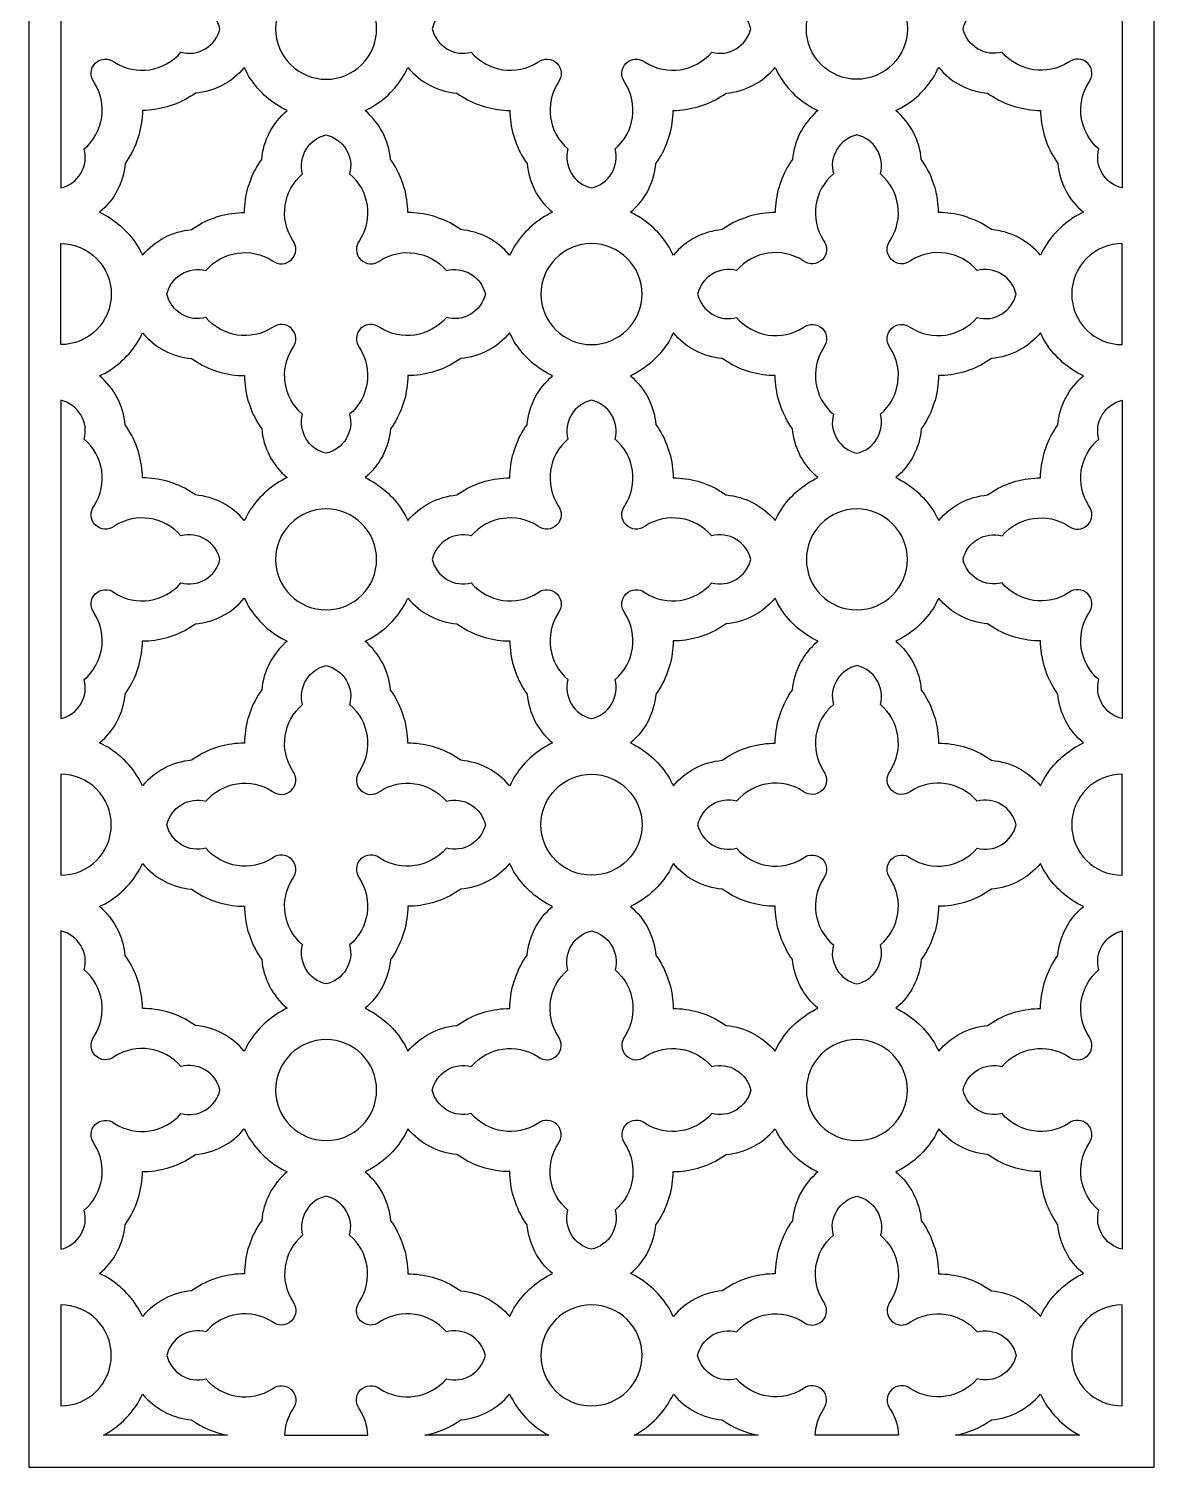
# Model space of a CAD drawing. Extents: x 0 to 880, y 0 to 2250.
# Drawn here: x 0 to 880, y 0 to 1125 of the extents above; entities that cross this region are included whole.
import ezdxf

# ---------------------------------------------------------------- set-up
doc = ezdxf.new("R2010")
doc.units = 0
doc.layers.add('Layer_05', color=1, linetype='CONTINUOUS')

msp = doc.modelspace()

# ---------------------------------------------------------------- linework, layer by layer
at = {"layer": 'Layer_05'}
msp.add_lwpolyline([(0, 0), (880, 0), (880, 2250), (0, 2250), (0, 0)], close=True, dxfattribs=at)
for points in [[(25, 1000.5, 0.42331), (43.4, 1031, 0.375572), (51.1, 1083, -0.378314), (52, 1098, -0.378314), (67, 1098.9, 0.375572), (119, 1106.6, 0.42331), (149.5, 1125, 0.42331), (119, 1143.4, 0.375572), (67, 1151.1, -0.378314), (52, 1152, -0.378314), (51.1, 1167, 0.375572), (43.4, 1219, 0.42331), (25, 1249.5), (25, 1000.5)], [(855, 1000.5, -0.42331), (836.6, 1031, -0.375572), (828.9, 1083, 0.378314), (828, 1098, 0.378314), (813, 1098.9, -0.375572), (761, 1106.6, -0.42331), (730.5, 1125, -0.42331), (761, 1143.4, -0.375572), (813, 1151.1, 0.378314), (828, 1152, 0.378314), (828.9, 1167, -0.375572), (836.6, 1219, -0.42331), (855, 1249.5), (855, 1000.5)], [(193, 1125, 0.414214), (232.5, 1085.5, 0.414214), (272, 1125, 0.414214), (232.5, 1164.5, 0.414214), (193, 1125)], [(608, 1125, -0.414214), (647.5, 1164.5, -0.414214), (687, 1125, -0.414214), (647.5, 1085.5, -0.414214), (608, 1125)], [(89, 947.9, -0.199695), (127.2, 967.9), (129.2, 969.3), (131.3, 970.6), (133.4, 971.9), (135.6, 973.1), (137.8, 974.2), (140, 975.2), (142.3, 976.2), (144.6, 977), (146.9, 977.8), (149.3, 978.6), (151.6, 979.2), (154, 979.7), (156.5, 980.2), (158.9, 980.6), (161.3, 980.9), (163.8, 981.1), (166.2, 981.3), (168.7, 981.3), (168.7, 983.8), (168.9, 986.2), (169.1, 988.7), (169.4, 991.1), (169.8, 993.5), (170.3, 996), (170.8, 998.4), (171.4, 1000.7), (172.2, 1003.1), (173, 1005.4), (173.8, 1007.7), (174.8, 1010), (175.8, 1012.2), (176.9, 1014.4), (178.1, 1016.6), (179.4, 1018.7), (180.7, 1020.8), (182.1, 1022.8, -0.199695), (202.1, 1061), (200, 1062.1), (197.8, 1063.2), (195.7, 1064.4), (193.7, 1065.7), (191.7, 1067.1), (189.7, 1068.5), (187.8, 1070), (185.9, 1071.6), (184.1, 1073.2), (182.4, 1074.9), (180.7, 1076.6), (179.1, 1078.4), (177.5, 1080.3), (176, 1082.2), (174.6, 1084.2), (173.2, 1086.2), (171.9, 1088.2), (170.7, 1090.3), (169.6, 1092.5), (168.5, 1094.6, -0.199695), (130.3, 1074.6), (128.3, 1073.2), (126.2, 1071.9), (124.1, 1070.6), (121.9, 1069.4), (119.7, 1068.3), (117.5, 1067.3), (115.2, 1066.3), (112.9, 1065.5), (110.6, 1064.7), (108.2, 1063.9), (105.9, 1063.3), (103.5, 1062.8), (101, 1062.3), (98.6, 1061.9), (96.2, 1061.6), (93.7, 1061.4), (91.3, 1061.2), (88.8, 1061.2), (88.8, 1058.7), (88.6, 1056.3), (88.4, 1053.8), (88.1, 1051.4), (87.7, 1049), (87.2, 1046.5), (86.7, 1044.1), (86.1, 1041.8), (85.3, 1039.4), (84.5, 1037.1), (83.7, 1034.8), (82.7, 1032.5), (81.7, 1030.3), (80.6, 1028.1), (79.4, 1025.9), (78.1, 1023.8), (76.8, 1021.7), (75.4, 1019.7, -0.199695), (55.4, 981.5), (57.5, 980.4), (59.7, 979.3), (61.8, 978.1), (63.8, 976.8), (65.8, 975.4), (67.8, 974), (69.7, 972.5), (71.6, 970.9), (73.4, 969.3), (75.1, 967.6), (76.8, 965.9), (78.4, 964.1), (80, 962.2), (81.5, 960.3), (82.9, 958.3), (84.3, 956.3), (85.6, 954.3), (86.8, 952.2), (87.9, 950), (89, 947.9)], [(376, 947.9, 0.199695), (337.8, 967.9), (335.8, 969.3), (333.7, 970.6), (331.6, 971.9), (329.4, 973.1), (327.2, 974.2), (325, 975.2), (322.7, 976.2), (320.4, 977), (318.1, 977.8), (315.7, 978.6), (313.4, 979.2), (311, 979.7), (308.5, 980.2), (306.1, 980.6), (303.7, 980.9), (301.2, 981.1), (298.8, 981.3), (296.3, 981.3), (296.3, 983.8), (296.1, 986.2), (295.9, 988.7), (295.6, 991.1), (295.2, 993.5), (294.7, 996), (294.2, 998.4), (293.6, 1000.7), (292.8, 1003.1), (292, 1005.4), (291.2, 1007.7), (290.2, 1010), (289.2, 1012.2), (288.1, 1014.4), (286.9, 1016.6), (285.6, 1018.7), (284.3, 1020.8), (282.9, 1022.8, 0.199695), (262.9, 1061), (265, 1062.1), (267.2, 1063.2), (269.3, 1064.4), (271.3, 1065.7), (273.3, 1067.1), (275.3, 1068.5), (277.2, 1070), (279.1, 1071.6), (280.9, 1073.2), (282.6, 1074.9), (284.3, 1076.6), (285.9, 1078.4), (287.5, 1080.3), (289, 1082.2), (290.4, 1084.2), (291.8, 1086.2), (293.1, 1088.2), (294.3, 1090.3), (295.4, 1092.5), (296.5, 1094.6, 0.199695), (334.7, 1074.6), (336.7, 1073.2), (338.8, 1071.9), (340.9, 1070.6), (343.1, 1069.4), (345.3, 1068.3), (347.5, 1067.3), (349.8, 1066.3), (352.1, 1065.5), (354.4, 1064.7), (356.8, 1063.9), (359.1, 1063.3), (361.5, 1062.8), (364, 1062.3), (366.4, 1061.9), (368.8, 1061.6), (371.3, 1061.4), (373.7, 1061.2), (376.2, 1061.2), (376.2, 1058.7), (376.4, 1056.3), (376.6, 1053.8), (376.9, 1051.4), (377.3, 1049), (377.8, 1046.5), (378.3, 1044.1), (378.9, 1041.8), (379.7, 1039.4), (380.5, 1037.1), (381.3, 1034.8), (382.3, 1032.5), (383.3, 1030.3), (384.4, 1028.1), (385.6, 1025.9), (386.9, 1023.8), (388.2, 1021.7), (389.6, 1019.7, 0.199695), (409.6, 981.5), (407.5, 980.4), (405.3, 979.3), (403.2, 978.1), (401.2, 976.8), (399.2, 975.4), (397.2, 974), (395.3, 972.5), (393.4, 970.9), (391.6, 969.3), (389.9, 967.6), (388.2, 965.9), (386.6, 964.1), (385, 962.2), (383.5, 960.3), (382.1, 958.3), (380.7, 956.3), (379.4, 954.3), (378.2, 952.2), (377.1, 950), (376, 947.9)], [(504, 947.9), (502.9, 950), (501.8, 952.2), (500.6, 954.3), (499.3, 956.3), (497.9, 958.3), (496.5, 960.3), (495, 962.2), (493.4, 964.1), (491.8, 965.9), (490.1, 967.6), (488.4, 969.3), (486.6, 970.9), (484.7, 972.5), (482.8, 974), (480.8, 975.4), (478.8, 976.8), (476.8, 978.1), (474.7, 979.3), (472.5, 980.4), (470.4, 981.5, 0.199695), (490.4, 1019.7), (491.8, 1021.7), (493.1, 1023.8), (494.4, 1025.9), (495.6, 1028.1), (496.7, 1030.3), (497.7, 1032.5), (498.7, 1034.8), (499.5, 1037.1), (500.3, 1039.4), (501.1, 1041.8), (501.7, 1044.1), (502.2, 1046.5), (502.7, 1049), (503.1, 1051.4), (503.4, 1053.8), (503.6, 1056.3), (503.8, 1058.7), (503.8, 1061.2), (506.3, 1061.2), (508.7, 1061.4), (511.2, 1061.6), (513.6, 1061.9), (516, 1062.3), (518.5, 1062.8), (520.9, 1063.3), (523.2, 1063.9), (525.6, 1064.7), (527.9, 1065.5), (530.2, 1066.3), (532.5, 1067.3), (534.7, 1068.3), (536.9, 1069.4), (539.1, 1070.6), (541.2, 1071.9), (543.3, 1073.2), (545.3, 1074.6, 0.199695), (583.5, 1094.6), (584.6, 1092.5), (585.7, 1090.3), (586.9, 1088.2), (588.2, 1086.2), (589.6, 1084.2), (591, 1082.2), (592.5, 1080.3), (594.1, 1078.4), (595.7, 1076.6), (597.4, 1074.9), (599.1, 1073.2), (600.9, 1071.6), (602.8, 1070), (604.7, 1068.5), (606.7, 1067.1), (608.7, 1065.7), (610.7, 1064.4), (612.8, 1063.2), (615, 1062.1), (617.1, 1061, 0.199695), (597.1, 1022.8), (595.7, 1020.8), (594.4, 1018.7), (593.1, 1016.6), (591.9, 1014.4), (590.8, 1012.2), (589.8, 1010), (588.8, 1007.7), (588, 1005.4), (587.2, 1003.1), (586.4, 1000.7), (585.8, 998.4), (585.3, 996), (584.8, 993.5), (584.4, 991.1), (584.1, 988.7), (583.9, 986.2), (583.7, 983.8), (583.7, 981.3), (581.2, 981.3), (578.8, 981.1), (576.3, 980.9), (573.9, 980.6), (571.5, 980.2), (569, 979.7), (566.6, 979.2), (564.3, 978.6), (561.9, 977.8), (559.6, 977), (557.3, 976.2), (555, 975.2), (552.8, 974.2), (550.6, 973.1), (548.4, 971.9), (546.3, 970.6), (544.2, 969.3), (542.2, 967.9, 0.199695), (504, 947.9)], [(791, 947.9, 0.199695), (752.8, 967.9), (750.8, 969.3), (748.7, 970.6), (746.6, 971.9), (744.4, 973.1), (742.2, 974.2), (740, 975.2), (737.7, 976.2), (735.4, 977), (733.1, 977.8), (730.7, 978.6), (728.4, 979.2), (726, 979.7), (723.5, 980.2), (721.1, 980.6), (718.7, 980.9), (716.2, 981.1), (713.8, 981.3), (711.3, 981.3), (711.3, 983.8), (711.1, 986.2), (710.9, 988.7), (710.6, 991.1), (710.2, 993.5), (709.7, 996), (709.2, 998.4), (708.6, 1000.7), (707.8, 1003.1), (707, 1005.4), (706.2, 1007.7), (705.2, 1010), (704.2, 1012.2), (703.1, 1014.4), (701.9, 1016.6), (700.6, 1018.7), (699.3, 1020.8), (697.9, 1022.8, 0.199695), (677.9, 1061), (680, 1062.1), (682.2, 1063.2), (684.3, 1064.4), (686.3, 1065.7), (688.3, 1067.1), (690.3, 1068.5), (692.2, 1070), (694.1, 1071.6), (695.9, 1073.2), (697.6, 1074.9), (699.3, 1076.6), (700.9, 1078.4), (702.5, 1080.3), (704, 1082.2), (705.4, 1084.2), (706.8, 1086.2), (708.1, 1088.2), (709.3, 1090.3), (710.4, 1092.5), (711.5, 1094.6, 0.199695), (749.7, 1074.6), (751.7, 1073.2), (753.8, 1071.9), (755.9, 1070.6), (758.1, 1069.4), (760.3, 1068.3), (762.5, 1067.3), (764.8, 1066.3), (767.1, 1065.5), (769.4, 1064.7), (771.8, 1063.9), (774.1, 1063.3), (776.5, 1062.8), (779, 1062.3), (781.4, 1061.9), (783.8, 1061.6), (786.3, 1061.4), (788.7, 1061.2), (791.2, 1061.2), (791.2, 1058.7), (791.4, 1056.3), (791.6, 1053.8), (791.9, 1051.4), (792.3, 1049), (792.8, 1046.5), (793.3, 1044.1), (793.9, 1041.8), (794.7, 1039.4), (795.5, 1037.1), (796.3, 1034.8), (797.3, 1032.5), (798.3, 1030.3), (799.4, 1028.1), (800.6, 1025.9), (801.9, 1023.8), (803.2, 1021.7), (804.6, 1019.7, 0.199695), (824.6, 981.5), (822.5, 980.4), (820.3, 979.3), (818.2, 978.1), (816.2, 976.8), (814.2, 975.4), (812.2, 974), (810.3, 972.5), (808.4, 970.9), (806.6, 969.3), (804.9, 967.6), (803.2, 965.9), (801.6, 964.1), (800, 962.2), (798.5, 960.3), (797.1, 958.3), (795.7, 956.3), (794.4, 954.3), (793.2, 952.2), (792.1, 950), (791, 947.9)], [(232.5, 793, -0.42331), (214.1, 823.5, -0.375572), (206.4, 875.5, 0.378314), (205.5, 890.5, 0.378314), (190.5, 891.4, -0.375572), (138.5, 899.1, -0.42331), (108, 917.5, -0.42331), (138.5, 935.9, -0.375572), (190.5, 943.6, 0.378314), (205.5, 944.5, 0.378314), (206.4, 959.5, -0.375572), (214.1, 1011.5, -0.42331), (232.5, 1042, -0.42331), (250.9, 1011.5, -0.375572), (258.6, 959.5, 0.378314), (259.5, 944.5, 0.378314), (274.5, 943.6, -0.375572), (326.5, 935.9, -0.42331), (357, 917.5, -0.42331), (326.5, 899.1, -0.375572), (274.5, 891.4, 0.378314), (259.5, 890.5, 0.378314), (258.6, 875.5, -0.375572), (250.9, 823.5, -0.42331), (232.5, 793)], [(647.5, 793, 0.42331), (665.9, 823.5, 0.375572), (673.6, 875.5, -0.378314), (674.5, 890.5, -0.378314), (689.5, 891.4, 0.375572), (741.5, 899.1, 0.42331), (772, 917.5, 0.42331), (741.5, 935.9, 0.375572), (689.5, 943.6, -0.378314), (674.5, 944.5, -0.378314), (673.6, 959.5, 0.375572), (665.9, 1011.5, 0.42331), (647.5, 1042, 0.42331), (629.1, 1011.5, 0.375572), (621.4, 959.5, -0.378314), (620.5, 944.5, -0.378314), (605.5, 943.6, 0.375572), (553.5, 935.9, 0.42331), (523, 917.5, 0.42331), (553.5, 899.1, 0.375572), (605.5, 891.4, -0.378314), (620.5, 890.5, -0.378314), (621.4, 875.5, 0.375572), (629.1, 823.5, 0.42331), (647.5, 793)], [(25, 878), (25, 957, -0.414214), (64.5, 917.5, -0.414214), (25, 878)], [(440, 878, 0.414214), (479.5, 917.5, 0.414214), (440, 957, 0.414214), (400.5, 917.5, 0.414214), (440, 878)], [(855, 878), (855, 957, 0.414214), (815.5, 917.5, 0.414214), (855, 878)], [(88.8, 773.8), (88.8, 776.3), (88.6, 778.7), (88.4, 781.2), (88.1, 783.6), (87.7, 786), (87.2, 788.5), (86.7, 790.9), (86.1, 793.2), (85.3, 795.6), (84.5, 797.9), (83.7, 800.2), (82.7, 802.5), (81.7, 804.7), (80.6, 806.9), (79.4, 809.1), (78.1, 811.2), (76.8, 813.3), (75.4, 815.3, 0.199695), (55.4, 853.5), (57.5, 854.6), (59.7, 855.7), (61.8, 856.9), (63.8, 858.2), (65.8, 859.6), (67.8, 861), (69.7, 862.5), (71.6, 864.1), (73.4, 865.7), (75.1, 867.4), (76.8, 869.1), (78.4, 870.9), (80, 872.8), (81.5, 874.7), (82.9, 876.7), (84.3, 878.7), (85.6, 880.7), (86.8, 882.8), (87.9, 885), (89, 887.1, 0.199695), (127.2, 867.1), (129.2, 865.7), (131.3, 864.4), (133.4, 863.1), (135.6, 861.9), (137.8, 860.8), (140, 859.8), (142.3, 858.8), (144.6, 858), (146.9, 857.2), (149.3, 856.4), (151.6, 855.8), (154, 855.3), (156.5, 854.8), (158.9, 854.4), (161.3, 854.1), (163.8, 853.9), (166.2, 853.7), (168.7, 853.7), (168.7, 851.2), (168.9, 848.8), (169.1, 846.3), (169.4, 843.9), (169.8, 841.5), (170.3, 839), (170.8, 836.6), (171.4, 834.3), (172.2, 831.9), (173, 829.6), (173.8, 827.3), (174.8, 825), (175.8, 822.8), (176.9, 820.6), (178.1, 818.4), (179.4, 816.3), (180.7, 814.2), (182.1, 812.2, 0.199695), (202.1, 774), (200, 772.9), (197.8, 771.8), (195.7, 770.6), (193.7, 769.3), (191.7, 767.9), (189.7, 766.5), (187.8, 765), (185.9, 763.4), (184.1, 761.8), (182.4, 760.1), (180.7, 758.4), (179.1, 756.6), (177.5, 754.7), (176, 752.8), (174.6, 750.8), (173.2, 748.8), (171.9, 746.8), (170.7, 744.7), (169.6, 742.5), (168.5, 740.4, 0.199695), (130.3, 760.4), (128.3, 761.8), (126.2, 763.1), (124.1, 764.4), (121.9, 765.6), (119.7, 766.7), (117.5, 767.7), (115.2, 768.7), (112.9, 769.5), (110.6, 770.3), (108.2, 771.1), (105.9, 771.7), (103.5, 772.2), (101, 772.7), (98.6, 773.1), (96.2, 773.4), (93.7, 773.6), (91.3, 773.8), (88.8, 773.8)], [(296.5, 740.4, -0.199695), (334.7, 760.4), (336.7, 761.8), (338.8, 763.1), (340.9, 764.4), (343.1, 765.6), (345.3, 766.7), (347.5, 767.7), (349.8, 768.7), (352.1, 769.5), (354.4, 770.3), (356.8, 771.1), (359.1, 771.7), (361.5, 772.2), (364, 772.7), (366.4, 773.1), (368.8, 773.4), (371.3, 773.6), (373.7, 773.8), (376.2, 773.8), (376.2, 776.3), (376.4, 778.7), (376.6, 781.2), (376.9, 783.6), (377.3, 786), (377.8, 788.5), (378.3, 790.9), (378.9, 793.2), (379.7, 795.6), (380.5, 797.9), (381.3, 800.2), (382.3, 802.5), (383.3, 804.7), (384.4, 806.9), (385.6, 809.1), (386.9, 811.2), (388.2, 813.3), (389.6, 815.3, -0.199695), (409.6, 853.5), (407.5, 854.6), (405.3, 855.7), (403.2, 856.9), (401.2, 858.2), (399.2, 859.6), (397.2, 861), (395.3, 862.5), (393.4, 864.1), (391.6, 865.7), (389.9, 867.4), (388.2, 869.1), (386.6, 870.9), (385, 872.8), (383.5, 874.7), (382.1, 876.7), (380.7, 878.7), (379.4, 880.7), (378.2, 882.8), (377.1, 885), (376, 887.1, -0.199695), (337.8, 867.1), (335.8, 865.7), (333.7, 864.4), (331.6, 863.1), (329.4, 861.9), (327.2, 860.8), (325, 859.8), (322.7, 858.8), (320.4, 858), (318.1, 857.2), (315.7, 856.4), (313.4, 855.8), (311, 855.3), (308.5, 854.8), (306.1, 854.4), (303.7, 854.1), (301.2, 853.9), (298.8, 853.7), (296.3, 853.7), (296.3, 851.2), (296.1, 848.8), (295.9, 846.3), (295.6, 843.9), (295.2, 841.5), (294.7, 839), (294.2, 836.6), (293.6, 834.3), (292.8, 831.9), (292, 829.6), (291.2, 827.3), (290.2, 825), (289.2, 822.8), (288.1, 820.6), (286.9, 818.4), (285.6, 816.3), (284.3, 814.2), (282.9, 812.2, -0.199695), (262.9, 774), (265, 772.9), (267.2, 771.8), (269.3, 770.6), (271.3, 769.3), (273.3, 767.9), (275.3, 766.5), (277.2, 765), (279.1, 763.4), (280.9, 761.8), (282.6, 760.1), (284.3, 758.4), (285.9, 756.6), (287.5, 754.7), (289, 752.8), (290.4, 750.8), (291.8, 748.8), (293.1, 746.8), (294.3, 744.7), (295.4, 742.5), (296.5, 740.4)], [(583.5, 740.4), (584.6, 742.5), (585.7, 744.7), (586.9, 746.8), (588.2, 748.8), (589.6, 750.8), (591, 752.8), (592.5, 754.7), (594.1, 756.6), (595.7, 758.4), (597.4, 760.1), (599.1, 761.8), (600.9, 763.4), (602.8, 765), (604.7, 766.5), (606.7, 767.9), (608.7, 769.3), (610.7, 770.6), (612.8, 771.8), (615, 772.9), (617.1, 774, -0.199695), (597.1, 812.2), (595.7, 814.2), (594.4, 816.3), (593.1, 818.4), (591.9, 820.6), (590.8, 822.8), (589.8, 825), (588.8, 827.3), (588, 829.6), (587.2, 831.9), (586.4, 834.3), (585.8, 836.6), (585.3, 839), (584.8, 841.5), (584.4, 843.9), (584.1, 846.3), (583.9, 848.8), (583.7, 851.2), (583.7, 853.7), (581.2, 853.7), (578.8, 853.9), (576.3, 854.1), (573.9, 854.4), (571.5, 854.8), (569, 855.3), (566.6, 855.8), (564.3, 856.4), (561.9, 857.2), (559.6, 858), (557.3, 858.8), (555, 859.8), (552.8, 860.8), (550.6, 861.9), (548.4, 863.1), (546.3, 864.4), (544.2, 865.7), (542.2, 867.1, -0.199695), (504, 887.1), (502.9, 885), (501.8, 882.8), (500.6, 880.7), (499.3, 878.7), (497.9, 876.7), (496.5, 874.7), (495, 872.8), (493.4, 870.9), (491.8, 869.1), (490.1, 867.4), (488.4, 865.7), (486.6, 864.1), (484.7, 862.5), (482.8, 861), (480.8, 859.6), (478.8, 858.2), (476.8, 856.9), (474.7, 855.7), (472.5, 854.6), (470.4, 853.5, -0.199695), (490.4, 815.3), (491.8, 813.3), (493.1, 811.2), (494.4, 809.1), (495.6, 806.9), (496.7, 804.7), (497.7, 802.5), (498.7, 800.2), (499.5, 797.9), (500.3, 795.6), (501.1, 793.2), (501.7, 790.9), (502.2, 788.5), (502.7, 786), (503.1, 783.6), (503.4, 781.2), (503.6, 778.7), (503.8, 776.3), (503.8, 773.8), (506.3, 773.8), (508.7, 773.6), (511.2, 773.4), (513.6, 773.1), (516, 772.7), (518.5, 772.2), (520.9, 771.7), (523.2, 771.1), (525.6, 770.3), (527.9, 769.5), (530.2, 768.7), (532.5, 767.7), (534.7, 766.7), (536.9, 765.6), (539.1, 764.4), (541.2, 763.1), (543.3, 761.8), (545.3, 760.4, -0.199695), (583.5, 740.4)], [(711.5, 740.4, -0.199695), (749.7, 760.4), (751.7, 761.8), (753.8, 763.1), (755.9, 764.4), (758.1, 765.6), (760.3, 766.7), (762.5, 767.7), (764.8, 768.7), (767.1, 769.5), (769.4, 770.3), (771.8, 771.1), (774.1, 771.7), (776.5, 772.2), (779, 772.7), (781.4, 773.1), (783.8, 773.4), (786.3, 773.6), (788.7, 773.8), (791.2, 773.8), (791.2, 776.3), (791.4, 778.7), (791.6, 781.2), (791.9, 783.6), (792.3, 786), (792.8, 788.5), (793.3, 790.9), (793.9, 793.2), (794.7, 795.6), (795.5, 797.9), (796.3, 800.2), (797.3, 802.5), (798.3, 804.7), (799.4, 806.9), (800.6, 809.1), (801.9, 811.2), (803.2, 813.3), (804.6, 815.3, -0.199695), (824.6, 853.5), (822.5, 854.6), (820.3, 855.7), (818.2, 856.9), (816.2, 858.2), (814.2, 859.6), (812.2, 861), (810.3, 862.5), (808.4, 864.1), (806.6, 865.7), (804.9, 867.4), (803.2, 869.1), (801.6, 870.9), (800, 872.8), (798.5, 874.7), (797.1, 876.7), (795.7, 878.7), (794.4, 880.7), (793.2, 882.8), (792.1, 885), (791, 887.1, -0.199695), (752.8, 867.1), (750.8, 865.7), (748.7, 864.4), (746.6, 863.1), (744.4, 861.9), (742.2, 860.8), (740, 859.8), (737.7, 858.8), (735.4, 858), (733.1, 857.2), (730.7, 856.4), (728.4, 855.8), (726, 855.3), (723.5, 854.8), (721.1, 854.4), (718.7, 854.1), (716.2, 853.9), (713.8, 853.7), (711.3, 853.7), (711.3, 851.2), (711.1, 848.8), (710.9, 846.3), (710.6, 843.9), (710.2, 841.5), (709.7, 839), (709.2, 836.6), (708.6, 834.3), (707.8, 831.9), (707, 829.6), (706.2, 827.3), (705.2, 825), (704.2, 822.8), (703.1, 820.6), (701.9, 818.4), (700.6, 816.3), (699.3, 814.2), (697.9, 812.2, -0.199695), (677.9, 774), (680, 772.9), (682.2, 771.8), (684.3, 770.6), (686.3, 769.3), (688.3, 767.9), (690.3, 766.5), (692.2, 765), (694.1, 763.4), (695.9, 761.8), (697.6, 760.1), (699.3, 758.4), (700.9, 756.6), (702.5, 754.7), (704, 752.8), (705.4, 750.8), (706.8, 748.8), (708.1, 746.8), (709.3, 744.7), (710.4, 742.5), (711.5, 740.4)], [(25, 585.5, 0.42331), (43.4, 616, 0.375572), (51.1, 668, -0.378314), (52, 683, -0.378314), (67, 683.9, 0.375572), (119, 691.6, 0.42331), (149.5, 710, 0.42331), (119, 728.4, 0.375572), (67, 736.1, -0.378314), (52, 737, -0.378314), (51.1, 752, 0.375572), (43.4, 804, 0.42331), (25, 834.5), (25, 585.5)], [(440, 585.5, 0.42331), (458.4, 616, 0.375572), (466.1, 668, -0.378314), (467, 683, -0.378314), (482, 683.9, 0.375572), (534, 691.6, 0.42331), (564.5, 710, 0.42331), (534, 728.4, 0.375572), (482, 736.1, -0.378314), (467, 737, -0.378314), (466.1, 752, 0.375572), (458.4, 804, 0.42331), (440, 834.5, 0.42331), (421.6, 804, 0.375572), (413.9, 752, -0.378314), (413, 737, -0.378314), (398, 736.1, 0.375572), (346, 728.4, 0.42331), (315.5, 710, 0.42331), (346, 691.6, 0.375572), (398, 683.9, -0.378314), (413, 683, -0.378314), (413.9, 668, 0.375572), (421.6, 616, 0.42331), (440, 585.5)], [(855, 585.5, -0.42331), (836.6, 616, -0.375572), (828.9, 668, 0.378314), (828, 683, 0.378314), (813, 683.9, -0.375572), (761, 691.6, -0.42331), (730.5, 710, -0.42331), (761, 728.4, -0.375572), (813, 736.1, 0.378314), (828, 737, 0.378314), (828.9, 752, -0.375572), (836.6, 804, -0.42331), (855, 834.5), (855, 585.5)], [(193, 710, 0.414214), (232.5, 670.5, 0.414214), (272, 710, 0.414214), (232.5, 749.5, 0.414214), (193, 710)], [(608, 710, 0.414214), (647.5, 670.5, 0.414214), (687, 710, 0.414214), (647.5, 749.5, 0.414214), (608, 710)], [(89, 532.9), (87.9, 535), (86.8, 537.2), (85.6, 539.3), (84.3, 541.3), (82.9, 543.3), (81.5, 545.3), (80, 547.2), (78.4, 549.1), (76.8, 550.9), (75.1, 552.6), (73.4, 554.3), (71.6, 555.9), (69.7, 557.5), (67.8, 559), (65.8, 560.4), (63.8, 561.8), (61.8, 563.1), (59.7, 564.3), (57.5, 565.4), (55.4, 566.5, 0.199695), (75.4, 604.7), (76.8, 606.7), (78.1, 608.8), (79.4, 610.9), (80.6, 613.1), (81.7, 615.3), (82.7, 617.5), (83.7, 619.8), (84.5, 622.1), (85.3, 624.4), (86.1, 626.8), (86.7, 629.1), (87.2, 631.5), (87.7, 634), (88.1, 636.4), (88.4, 638.8), (88.6, 641.3), (88.8, 643.7), (88.8, 646.2), (91.3, 646.2), (93.7, 646.4), (96.2, 646.6), (98.6, 646.9), (101, 647.3), (103.5, 647.8), (105.9, 648.3), (108.2, 648.9), (110.6, 649.7), (112.9, 650.5), (115.2, 651.3), (117.5, 652.3), (119.7, 653.3), (121.9, 654.4), (124.1, 655.6), (126.2, 656.9), (128.3, 658.2), (130.3, 659.6, 0.199695), (168.5, 679.6), (169.6, 677.5), (170.7, 675.3), (171.9, 673.2), (173.2, 671.2), (174.6, 669.2), (176, 667.2), (177.5, 665.3), (179.1, 663.4), (180.7, 661.6), (182.4, 659.9), (184.1, 658.2), (185.9, 656.6), (187.8, 655), (189.7, 653.5), (191.7, 652.1), (193.7, 650.7), (195.7, 649.4), (197.8, 648.2), (200, 647.1), (202.1, 646, 0.199695), (182.1, 607.8), (180.7, 605.8), (179.4, 603.7), (178.1, 601.6), (176.9, 599.4), (175.8, 597.2), (174.8, 595), (173.8, 592.7), (173, 590.4), (172.2, 588.1), (171.4, 585.7), (170.8, 583.4), (170.3, 581), (169.8, 578.5), (169.4, 576.1), (169.1, 573.7), (168.9, 571.2), (168.7, 568.8), (168.7, 566.3), (166.2, 566.3), (163.8, 566.1), (161.3, 565.9), (158.9, 565.6), (156.5, 565.2), (154, 564.7), (151.6, 564.2), (149.3, 563.6), (146.9, 562.8), (144.6, 562), (142.3, 561.2), (140, 560.2), (137.8, 559.2), (135.6, 558.1), (133.4, 556.9), (131.3, 555.6), (129.2, 554.3), (127.2, 552.9, 0.199695), (89, 532.9)], [(376, 532.9, 0.199695), (337.8, 552.9), (335.8, 554.3), (333.7, 555.6), (331.6, 556.9), (329.4, 558.1), (327.2, 559.2), (325, 560.2), (322.7, 561.2), (320.4, 562), (318.1, 562.8), (315.7, 563.6), (313.4, 564.2), (311, 564.7), (308.5, 565.2), (306.1, 565.6), (303.7, 565.9), (301.2, 566.1), (298.8, 566.3), (296.3, 566.3), (296.3, 568.8), (296.1, 571.2), (295.9, 573.7), (295.6, 576.1), (295.2, 578.5), (294.7, 581), (294.2, 583.4), (293.6, 585.7), (292.8, 588.1), (292, 590.4), (291.2, 592.7), (290.2, 595), (289.2, 597.2), (288.1, 599.4), (286.9, 601.6), (285.6, 603.7), (284.3, 605.8), (282.9, 607.8, 0.199695), (262.9, 646), (265, 647.1), (267.2, 648.2), (269.3, 649.4), (271.3, 650.7), (273.3, 652.1), (275.3, 653.5), (277.2, 655), (279.1, 656.6), (280.9, 658.2), (282.6, 659.9), (284.3, 661.6), (285.9, 663.4), (287.5, 665.3), (289, 667.2), (290.4, 669.2), (291.8, 671.2), (293.1, 673.2), (294.3, 675.3), (295.4, 677.5), (296.5, 679.6, 0.199695), (334.7, 659.6), (336.7, 658.2), (338.8, 656.9), (340.9, 655.6), (343.1, 654.4), (345.3, 653.3), (347.5, 652.3), (349.8, 651.3), (352.1, 650.5), (354.4, 649.7), (356.8, 648.9), (359.1, 648.3), (361.5, 647.8), (364, 647.3), (366.4, 646.9), (368.8, 646.6), (371.3, 646.4), (373.7, 646.2), (376.2, 646.2), (376.2, 643.7), (376.4, 641.3), (376.6, 638.8), (376.9, 636.4), (377.3, 634), (377.8, 631.5), (378.3, 629.1), (378.9, 626.8), (379.7, 624.4), (380.5, 622.1), (381.3, 619.8), (382.3, 617.5), (383.3, 615.3), (384.4, 613.1), (385.6, 610.9), (386.9, 608.8), (388.2, 606.7), (389.6, 604.7, 0.199695), (409.6, 566.5), (407.5, 565.4), (405.3, 564.3), (403.2, 563.1), (401.2, 561.8), (399.2, 560.4), (397.2, 559), (395.3, 557.5), (393.4, 555.9), (391.6, 554.3), (389.9, 552.6), (388.2, 550.9), (386.6, 549.1), (385, 547.2), (383.5, 545.3), (382.1, 543.3), (380.7, 541.3), (379.4, 539.3), (378.2, 537.2), (377.1, 535), (376, 532.9)], [(504, 532.9, -0.199695), (542.2, 552.9), (544.2, 554.3), (546.3, 555.6), (548.4, 556.9), (550.6, 558.1), (552.8, 559.2), (555, 560.2), (557.3, 561.2), (559.6, 562), (561.9, 562.8), (564.3, 563.6), (566.6, 564.2), (569, 564.7), (571.5, 565.2), (573.9, 565.6), (576.3, 565.9), (578.8, 566.1), (581.2, 566.3), (583.7, 566.3), (583.7, 568.8), (583.9, 571.2), (584.1, 573.7), (584.4, 576.1), (584.8, 578.5), (585.3, 581), (585.8, 583.4), (586.4, 585.7), (587.2, 588.1), (588, 590.4), (588.8, 592.7), (589.8, 595), (590.8, 597.2), (591.9, 599.4), (593.1, 601.6), (594.4, 603.7), (595.7, 605.8), (597.1, 607.8, -0.199695), (617.1, 646), (615, 647.1), (612.8, 648.2), (610.7, 649.4), (608.7, 650.7), (606.7, 652.1), (604.7, 653.5), (602.8, 655), (600.9, 656.6), (599.1, 658.2), (597.4, 659.9), (595.7, 661.6), (594.1, 663.4), (592.5, 665.3), (591, 667.2), (589.6, 669.2), (588.2, 671.2), (586.9, 673.2), (585.7, 675.3), (584.6, 677.5), (583.5, 679.6, -0.199695), (545.3, 659.6), (543.3, 658.2), (541.2, 656.9), (539.1, 655.6), (536.9, 654.4), (534.7, 653.3), (532.5, 652.3), (530.2, 651.3), (527.9, 650.5), (525.6, 649.7), (523.2, 648.9), (520.9, 648.3), (518.5, 647.8), (516, 647.3), (513.6, 646.9), (511.2, 646.6), (508.7, 646.4), (506.3, 646.2), (503.8, 646.2), (503.8, 643.7), (503.6, 641.3), (503.4, 638.8), (503.1, 636.4), (502.7, 634), (502.2, 631.5), (501.7, 629.1), (501.1, 626.8), (500.3, 624.4), (499.5, 622.1), (498.7, 619.8), (497.7, 617.5), (496.7, 615.3), (495.6, 613.1), (494.4, 610.9), (493.1, 608.8), (491.8, 606.7), (490.4, 604.7, -0.199695), (470.4, 566.5), (472.5, 565.4), (474.7, 564.3), (476.8, 563.1), (478.8, 561.8), (480.8, 560.4), (482.8, 559), (484.7, 557.5), (486.6, 555.9), (488.4, 554.3), (490.1, 552.6), (491.8, 550.9), (493.4, 549.1), (495, 547.2), (496.5, 545.3), (497.9, 543.3), (499.3, 541.3), (500.6, 539.3), (501.8, 537.2), (502.9, 535), (504, 532.9)], [(791, 532.9), (792.1, 535), (793.2, 537.2), (794.4, 539.3), (795.7, 541.3), (797.1, 543.3), (798.5, 545.3), (800, 547.2), (801.6, 549.1), (803.2, 550.9), (804.9, 552.6), (806.6, 554.3), (808.4, 555.9), (810.3, 557.5), (812.2, 559), (814.2, 560.4), (816.2, 561.8), (818.2, 563.1), (820.3, 564.3), (822.5, 565.4), (824.6, 566.5, -0.199695), (804.6, 604.7), (803.2, 606.7), (801.9, 608.8), (800.6, 610.9), (799.4, 613.1), (798.3, 615.3), (797.3, 617.5), (796.3, 619.8), (795.5, 622.1), (794.7, 624.4), (793.9, 626.8), (793.3, 629.1), (792.8, 631.5), (792.3, 634), (791.9, 636.4), (791.6, 638.8), (791.4, 641.3), (791.2, 643.7), (791.2, 646.2), (788.7, 646.2), (786.3, 646.4), (783.8, 646.6), (781.4, 646.9), (779, 647.3), (776.5, 647.8), (774.1, 648.3), (771.8, 648.9), (769.4, 649.7), (767.1, 650.5), (764.8, 651.3), (762.5, 652.3), (760.3, 653.3), (758.1, 654.4), (755.9, 655.6), (753.8, 656.9), (751.7, 658.2), (749.7, 659.6, -0.199695), (711.5, 679.6), (710.4, 677.5), (709.3, 675.3), (708.1, 673.2), (706.8, 671.2), (705.4, 669.2), (704, 667.2), (702.5, 665.3), (700.9, 663.4), (699.3, 661.6), (697.6, 659.9), (695.9, 658.2), (694.1, 656.6), (692.2, 655), (690.3, 653.5), (688.3, 652.1), (686.3, 650.7), (684.3, 649.4), (682.2, 648.2), (680, 647.1), (677.9, 646, -0.199695), (697.9, 607.8), (699.3, 605.8), (700.6, 603.7), (701.9, 601.6), (703.1, 599.4), (704.2, 597.2), (705.2, 595), (706.2, 592.7), (707, 590.4), (707.8, 588.1), (708.6, 585.7), (709.2, 583.4), (709.7, 581), (710.2, 578.5), (710.6, 576.1), (710.9, 573.7), (711.1, 571.2), (711.3, 568.8), (711.3, 566.3), (713.8, 566.3), (716.2, 566.1), (718.7, 565.9), (721.1, 565.6), (723.5, 565.2), (726, 564.7), (728.4, 564.2), (730.7, 563.6), (733.1, 562.8), (735.4, 562), (737.7, 561.2), (740, 560.2), (742.2, 559.2), (744.4, 558.1), (746.6, 556.9), (748.7, 555.6), (750.8, 554.3), (752.8, 552.9, -0.199695), (791, 532.9)], [(232.5, 378, -0.42331), (214.1, 408.5, -0.375572), (206.4, 460.5, 0.378314), (205.5, 475.5, 0.378314), (190.5, 476.4, -0.375572), (138.5, 484.1, -0.42331), (108, 502.5, -0.42331), (138.5, 520.9, -0.375572), (190.5, 528.6, 0.378314), (205.5, 529.5, 0.378314), (206.4, 544.5, -0.375572), (214.1, 596.5, -0.42331), (232.5, 627, -0.42331), (250.9, 596.5, -0.375572), (258.6, 544.5, 0.378314), (259.5, 529.5, 0.378314), (274.5, 528.6, -0.375572), (326.5, 520.9, -0.42331), (357, 502.5, -0.42331), (326.5, 484.1, -0.375572), (274.5, 476.4, 0.378314), (259.5, 475.5, 0.378314), (258.6, 460.5, -0.375572), (250.9, 408.5, -0.42331), (232.5, 378)], [(647.5, 378, 0.42331), (665.9, 408.5, 0.375572), (673.6, 460.5, -0.378314), (674.5, 475.5, -0.378314), (689.5, 476.4, 0.375572), (741.5, 484.1, 0.42331), (772, 502.5, 0.42331), (741.5, 520.9, 0.375572), (689.5, 528.6, -0.378314), (674.5, 529.5, -0.378314), (673.6, 544.5, 0.375572), (665.9, 596.5, 0.42331), (647.5, 627, 0.42331), (629.1, 596.5, 0.375572), (621.4, 544.5, -0.378314), (620.5, 529.5, -0.378314), (605.5, 528.6, 0.375572), (553.5, 520.9, 0.42331), (523, 502.5, 0.42331), (553.5, 484.1, 0.375572), (605.5, 476.4, -0.378314), (620.5, 475.5, -0.378314), (621.4, 460.5, 0.375572), (629.1, 408.5, 0.42331), (647.5, 378)], [(25, 463, 0.414214), (64.5, 502.5, 0.414214), (25, 542), (25, 463)], [(440, 463, -0.414214), (400.5, 502.5, -0.414214), (440, 542, -0.414214), (479.5, 502.5, -0.414214), (440, 463)], [(855, 463), (855, 542, 0.414214), (815.5, 502.5, 0.414214), (855, 463)], [(168.5, 325.4, 0.199695), (130.3, 345.4), (128.3, 346.8), (126.2, 348.1), (124.1, 349.4), (121.9, 350.6), (119.7, 351.7), (117.5, 352.7), (115.2, 353.7), (112.9, 354.5), (110.6, 355.3), (108.2, 356.1), (105.9, 356.7), (103.5, 357.2), (101, 357.7), (98.6, 358.1), (96.2, 358.4), (93.7, 358.6), (91.3, 358.8), (88.8, 358.8), (88.8, 361.3), (88.6, 363.7), (88.4, 366.2), (88.1, 368.6), (87.7, 371), (87.2, 373.5), (86.7, 375.9), (86.1, 378.2), (85.3, 380.6), (84.5, 382.9), (83.7, 385.2), (82.7, 387.5), (81.7, 389.7), (80.6, 391.9), (79.4, 394.1), (78.1, 396.2), (76.8, 398.3), (75.4, 400.3, 0.199695), (55.4, 438.5), (57.5, 439.6), (59.7, 440.7), (61.8, 441.9), (63.8, 443.2), (65.8, 444.6), (67.8, 446), (69.7, 447.5), (71.6, 449.1), (73.4, 450.7), (75.1, 452.4), (76.8, 454.1), (78.4, 455.9), (80, 457.8), (81.5, 459.7), (82.9, 461.7), (84.3, 463.7), (85.6, 465.7), (86.8, 467.8), (87.9, 470), (89, 472.1, 0.199695), (127.2, 452.1), (129.2, 450.7), (131.3, 449.4), (133.4, 448.1), (135.6, 446.9), (137.8, 445.8), (140, 444.8), (142.3, 443.8), (144.6, 443), (146.9, 442.2), (149.3, 441.4), (151.6, 440.8), (154, 440.3), (156.5, 439.8), (158.9, 439.4), (161.3, 439.1), (163.8, 438.9), (166.2, 438.7), (168.7, 438.7), (168.7, 436.2), (168.9, 433.8), (169.1, 431.3), (169.4, 428.9), (169.8, 426.5), (170.3, 424), (170.8, 421.6), (171.4, 419.3), (172.2, 416.9), (173, 414.6), (173.8, 412.3), (174.8, 410), (175.8, 407.8), (176.9, 405.6), (178.1, 403.4), (179.4, 401.3), (180.7, 399.2), (182.1, 397.2, 0.199695), (202.1, 359), (200, 357.9), (197.8, 356.8), (195.7, 355.6), (193.7, 354.3), (191.7, 352.9), (189.7, 351.5), (187.8, 350), (185.9, 348.4), (184.1, 346.8), (182.4, 345.1), (180.7, 343.4), (179.1, 341.6), (177.5, 339.7), (176, 337.8), (174.6, 335.8), (173.2, 333.8), (171.9, 331.8), (170.7, 329.7), (169.6, 327.5), (168.5, 325.4)], [(296.5, 325.4, -0.199695), (334.7, 345.4), (336.7, 346.8), (338.8, 348.1), (340.9, 349.4), (343.1, 350.6), (345.3, 351.7), (347.5, 352.7), (349.8, 353.7), (352.1, 354.5), (354.4, 355.3), (356.8, 356.1), (359.1, 356.7), (361.5, 357.2), (364, 357.7), (366.4, 358.1), (368.8, 358.4), (371.3, 358.6), (373.7, 358.8), (376.2, 358.8), (376.2, 361.3), (376.4, 363.7), (376.6, 366.2), (376.9, 368.6), (377.3, 371), (377.8, 373.5), (378.3, 375.9), (378.9, 378.2), (379.7, 380.6), (380.5, 382.9), (381.3, 385.2), (382.3, 387.5), (383.3, 389.7), (384.4, 391.9), (385.6, 394.1), (386.9, 396.2), (388.2, 398.3), (389.6, 400.3, -0.199695), (409.6, 438.5), (407.5, 439.6), (405.3, 440.7), (403.2, 441.9), (401.2, 443.2), (399.2, 444.6), (397.2, 446), (395.3, 447.5), (393.4, 449.1), (391.6, 450.7), (389.9, 452.4), (388.2, 454.1), (386.6, 455.9), (385, 457.8), (383.5, 459.7), (382.1, 461.7), (380.7, 463.7), (379.4, 465.7), (378.2, 467.8), (377.1, 470), (376, 472.1, -0.199695), (337.8, 452.1), (335.8, 450.7), (333.7, 449.4), (331.6, 448.1), (329.4, 446.9), (327.2, 445.8), (325, 444.8), (322.7, 443.8), (320.4, 443), (318.1, 442.2), (315.7, 441.4), (313.4, 440.8), (311, 440.3), (308.5, 439.8), (306.1, 439.4), (303.7, 439.1), (301.2, 438.9), (298.8, 438.7), (296.3, 438.7), (296.3, 436.2), (296.1, 433.8), (295.9, 431.3), (295.6, 428.9), (295.2, 426.5), (294.7, 424), (294.2, 421.6), (293.6, 419.3), (292.8, 416.9), (292, 414.6), (291.2, 412.3), (290.2, 410), (289.2, 407.8), (288.1, 405.6), (286.9, 403.4), (285.6, 401.3), (284.3, 399.2), (282.9, 397.2, -0.199695), (262.9, 359), (265, 357.9), (267.2, 356.8), (269.3, 355.6), (271.3, 354.3), (273.3, 352.9), (275.3, 351.5), (277.2, 350), (279.1, 348.4), (280.9, 346.8), (282.6, 345.1), (284.3, 343.4), (285.9, 341.6), (287.5, 339.7), (289, 337.8), (290.4, 335.8), (291.8, 333.8), (293.1, 331.8), (294.3, 329.7), (295.4, 327.5), (296.5, 325.4)], [(583.5, 325.4), (584.6, 327.5), (585.7, 329.7), (586.9, 331.8), (588.2, 333.8), (589.6, 335.8), (591, 337.8), (592.5, 339.7), (594.1, 341.6), (595.7, 343.4), (597.4, 345.1), (599.1, 346.8), (600.9, 348.4), (602.8, 350), (604.7, 351.5), (606.7, 352.9), (608.7, 354.3), (610.7, 355.6), (612.8, 356.8), (615, 357.9), (617.1, 359, -0.199695), (597.1, 397.2), (595.7, 399.2), (594.4, 401.3), (593.1, 403.4), (591.9, 405.6), (590.8, 407.8), (589.8, 410), (588.8, 412.3), (588, 414.6), (587.2, 416.9), (586.4, 419.3), (585.8, 421.6), (585.3, 424), (584.8, 426.5), (584.4, 428.9), (584.1, 431.3), (583.9, 433.8), (583.7, 436.2), (583.7, 438.7), (581.2, 438.7), (578.8, 438.9), (576.3, 439.1), (573.9, 439.4), (571.5, 439.8), (569, 440.3), (566.6, 440.8), (564.3, 441.4), (561.9, 442.2), (559.6, 443), (557.3, 443.8), (555, 444.8), (552.8, 445.8), (550.6, 446.9), (548.4, 448.1), (546.3, 449.4), (544.2, 450.7), (542.2, 452.1, -0.199695), (504, 472.1), (502.9, 470), (501.8, 467.8), (500.6, 465.7), (499.3, 463.7), (497.9, 461.7), (496.5, 459.7), (495, 457.8), (493.4, 455.9), (491.8, 454.1), (490.1, 452.4), (488.4, 450.7), (486.6, 449.1), (484.7, 447.5), (482.8, 446), (480.8, 444.6), (478.8, 443.2), (476.8, 441.9), (474.7, 440.7), (472.5, 439.6), (470.4, 438.5, -0.199695), (490.4, 400.3), (491.8, 398.3), (493.1, 396.2), (494.4, 394.1), (495.6, 391.9), (496.7, 389.7), (497.7, 387.5), (498.7, 385.2), (499.5, 382.9), (500.3, 380.6), (501.1, 378.2), (501.7, 375.9), (502.2, 373.5), (502.7, 371), (503.1, 368.6), (503.4, 366.2), (503.6, 363.7), (503.8, 361.3), (503.8, 358.8), (506.3, 358.8), (508.7, 358.6), (511.2, 358.4), (513.6, 358.1), (516, 357.7), (518.5, 357.2), (520.9, 356.7), (523.2, 356.1), (525.6, 355.3), (527.9, 354.5), (530.2, 353.7), (532.5, 352.7), (534.7, 351.7), (536.9, 350.6), (539.1, 349.4), (541.2, 348.1), (543.3, 346.8), (545.3, 345.4, -0.199695), (583.5, 325.4)], [(711.5, 325.4, -0.199695), (749.7, 345.4), (751.7, 346.8), (753.8, 348.1), (755.9, 349.4), (758.1, 350.6), (760.3, 351.7), (762.5, 352.7), (764.8, 353.7), (767.1, 354.5), (769.4, 355.3), (771.8, 356.1), (774.1, 356.7), (776.5, 357.2), (779, 357.7), (781.4, 358.1), (783.8, 358.4), (786.3, 358.6), (788.7, 358.8), (791.2, 358.8), (791.2, 361.3), (791.4, 363.7), (791.6, 366.2), (791.9, 368.6), (792.3, 371), (792.8, 373.5), (793.3, 375.9), (793.9, 378.2), (794.7, 380.6), (795.5, 382.9), (796.3, 385.2), (797.3, 387.5), (798.3, 389.7), (799.4, 391.9), (800.6, 394.1), (801.9, 396.2), (803.2, 398.3), (804.6, 400.3, -0.199695), (824.6, 438.5), (822.5, 439.6), (820.3, 440.7), (818.2, 441.9), (816.2, 443.2), (814.2, 444.6), (812.2, 446), (810.3, 447.5), (808.4, 449.1), (806.6, 450.7), (804.9, 452.4), (803.2, 454.1), (801.6, 455.9), (800, 457.8), (798.5, 459.7), (797.1, 461.7), (795.7, 463.7), (794.4, 465.7), (793.2, 467.8), (792.1, 470), (791, 472.1, -0.199695), (752.8, 452.1), (750.8, 450.7), (748.7, 449.4), (746.6, 448.1), (744.4, 446.9), (742.2, 445.8), (740, 444.8), (737.7, 443.8), (735.4, 443), (733.1, 442.2), (730.7, 441.4), (728.4, 440.8), (726, 440.3), (723.5, 439.8), (721.1, 439.4), (718.7, 439.1), (716.2, 438.9), (713.8, 438.7), (711.3, 438.7), (711.3, 436.2), (711.1, 433.8), (710.9, 431.3), (710.6, 428.9), (710.2, 426.5), (709.7, 424), (709.2, 421.6), (708.6, 419.3), (707.8, 416.9), (707, 414.6), (706.2, 412.3), (705.2, 410), (704.2, 407.8), (703.1, 405.6), (701.9, 403.4), (700.6, 401.3), (699.3, 399.2), (697.9, 397.2, -0.199695), (677.9, 359), (680, 357.9), (682.2, 356.8), (684.3, 355.6), (686.3, 354.3), (688.3, 352.9), (690.3, 351.5), (692.2, 350), (694.1, 348.4), (695.9, 346.8), (697.6, 345.1), (699.3, 343.4), (700.9, 341.6), (702.5, 339.7), (704, 337.8), (705.4, 335.8), (706.8, 333.8), (708.1, 331.8), (709.3, 329.7), (710.4, 327.5), (711.5, 325.4)], [(25, 170.5, 0.42331), (43.4, 201, 0.375572), (51.1, 253, -0.378314), (52, 268, -0.378314), (67, 268.9, 0.375572), (119, 276.6, 0.42331), (149.5, 295, 0.42331), (119, 313.4, 0.375572), (67, 321.1, -0.378314), (52, 322, -0.378314), (51.1, 337, 0.375572), (43.4, 389, 0.42331), (25, 419.5), (25, 170.5)], [(440, 170.5, -0.42331), (421.6, 201, -0.375572), (413.9, 253, 0.378314), (413, 268, 0.378314), (398, 268.9, -0.375572), (346, 276.6, -0.42331), (315.5, 295, -0.42331), (346, 313.4, -0.375572), (398, 321.1, 0.378314), (413, 322, 0.378314), (413.9, 337, -0.375572), (421.6, 389, -0.42331), (440, 419.5, -0.42331), (458.4, 389, -0.375572), (466.1, 337, 0.378314), (467, 322, 0.378314), (482, 321.1, -0.375572), (534, 313.4, -0.42331), (564.5, 295, -0.42331), (534, 276.6, -0.375572), (482, 268.9, 0.378314), (467, 268, 0.378314), (466.1, 253, -0.375572), (458.4, 201, -0.42331), (440, 170.5)], [(855, 170.5, -0.42331), (836.6, 201, -0.375572), (828.9, 253, 0.378314), (828, 268, 0.378314), (813, 268.9, -0.375572), (761, 276.6, -0.42331), (730.5, 295, -0.42331), (761, 313.4, -0.375572), (813, 321.1, 0.378314), (828, 322, 0.378314), (828.9, 337, -0.375572), (836.6, 389, -0.42331), (855, 419.5), (855, 170.5)], [(193, 295, 0.414214), (232.5, 255.5, 0.414214), (272, 295, 0.414214), (232.5, 334.5, 0.414214), (193, 295)], [(608, 295, 0.414214), (647.5, 255.5, 0.414214), (687, 295, 0.414214), (647.5, 334.5, 0.414214), (608, 295)], [(89, 117.9), (87.9, 120), (86.8, 122.2), (85.6, 124.3), (84.3, 126.3), (82.9, 128.3), (81.5, 130.3), (80, 132.2), (78.4, 134.1), (76.8, 135.9), (75.1, 137.6), (73.4, 139.3), (71.6, 140.9), (69.7, 142.5), (67.8, 144), (65.8, 145.4), (63.8, 146.8), (61.8, 148.1), (59.7, 149.3), (57.5, 150.4), (55.4, 151.5, 0.199695), (75.4, 189.7), (76.8, 191.7), (78.1, 193.8), (79.4, 195.9), (80.6, 198.1), (81.7, 200.3), (82.7, 202.5), (83.7, 204.8), (84.5, 207.1), (85.3, 209.4), (86.1, 211.8), (86.7, 214.1), (87.2, 216.5), (87.7, 219), (88.1, 221.4), (88.4, 223.8), (88.6, 226.3), (88.8, 228.7), (88.8, 231.2), (91.3, 231.2), (93.7, 231.4), (96.2, 231.6), (98.6, 231.9), (101, 232.3), (103.5, 232.8), (105.9, 233.3), (108.2, 233.9), (110.6, 234.7), (112.9, 235.5), (115.2, 236.3), (117.5, 237.3), (119.7, 238.3), (121.9, 239.4), (124.1, 240.6), (126.2, 241.9), (128.3, 243.2), (130.3, 244.6, 0.199695), (168.5, 264.6), (169.6, 262.5), (170.7, 260.3), (171.9, 258.2), (173.2, 256.2), (174.6, 254.2), (176, 252.2), (177.5, 250.3), (179.1, 248.4), (180.7, 246.6), (182.4, 244.9), (184.1, 243.2), (185.9, 241.6), (187.8, 240), (189.7, 238.5), (191.7, 237.1), (193.7, 235.7), (195.7, 234.4), (197.8, 233.2), (200, 232.1), (202.1, 231, 0.199695), (182.1, 192.8), (180.7, 190.8), (179.4, 188.7), (178.1, 186.6), (176.9, 184.4), (175.8, 182.2), (174.8, 180), (173.8, 177.7), (173, 175.4), (172.2, 173.1), (171.4, 170.7), (170.8, 168.4), (170.3, 166), (169.8, 163.5), (169.4, 161.1), (169.1, 158.7), (168.9, 156.2), (168.7, 153.8), (168.7, 151.3), (166.2, 151.3), (163.8, 151.1), (161.3, 150.9), (158.9, 150.6), (156.5, 150.2), (154, 149.7), (151.6, 149.2), (149.3, 148.6), (146.9, 147.8), (144.6, 147), (142.3, 146.2), (140, 145.2), (137.8, 144.2), (135.6, 143.1), (133.4, 141.9), (131.3, 140.6), (129.2, 139.3), (127.2, 137.9, 0.199695), (89, 117.9)], [(376, 117.9), (377.1, 120), (378.2, 122.2), (379.4, 124.3), (380.7, 126.3), (382.1, 128.3), (383.5, 130.3), (385, 132.2), (386.6, 134.1), (388.2, 135.9), (389.9, 137.6), (391.6, 139.3), (393.4, 140.9), (395.3, 142.5), (397.2, 144), (399.2, 145.4), (401.2, 146.8), (403.2, 148.1), (405.3, 149.3), (407.5, 150.4), (409.6, 151.5, -0.199695), (389.6, 189.7), (388.2, 191.7), (386.9, 193.8), (385.6, 195.9), (384.4, 198.1), (383.3, 200.3), (382.3, 202.5), (381.3, 204.8), (380.5, 207.1), (379.7, 209.4), (378.9, 211.8), (378.3, 214.1), (377.8, 216.5), (377.3, 219), (376.9, 221.4), (376.6, 223.8), (376.4, 226.3), (376.2, 228.7), (376.2, 231.2), (373.7, 231.2), (371.3, 231.4), (368.8, 231.6), (366.4, 231.9), (364, 232.3), (361.5, 232.8), (359.1, 233.3), (356.8, 233.9), (354.4, 234.7), (352.1, 235.5), (349.8, 236.3), (347.5, 237.3), (345.3, 238.3), (343.1, 239.4), (340.9, 240.6), (338.8, 241.9), (336.7, 243.2), (334.7, 244.6, -0.199695), (296.5, 264.6), (295.4, 262.5), (294.3, 260.3), (293.1, 258.2), (291.8, 256.2), (290.4, 254.2), (289, 252.2), (287.5, 250.3), (285.9, 248.4), (284.3, 246.6), (282.6, 244.9), (280.9, 243.2), (279.1, 241.6), (277.2, 240), (275.3, 238.5), (273.3, 237.1), (271.3, 235.7), (269.3, 234.4), (267.2, 233.2), (265, 232.1), (262.9, 231, -0.199695), (282.9, 192.8), (284.3, 190.8), (285.6, 188.7), (286.9, 186.6), (288.1, 184.4), (289.2, 182.2), (290.2, 180), (291.2, 177.7), (292, 175.4), (292.8, 173.1), (293.6, 170.7), (294.2, 168.4), (294.7, 166), (295.2, 163.5), (295.6, 161.1), (295.9, 158.7), (296.1, 156.2), (296.3, 153.8), (296.3, 151.3), (298.8, 151.3), (301.2, 151.1), (303.7, 150.9), (306.1, 150.6), (308.5, 150.2), (311, 149.7), (313.4, 149.2), (315.7, 148.6), (318.1, 147.8), (320.4, 147), (322.7, 146.2), (325, 145.2), (327.2, 144.2), (329.4, 143.1), (331.6, 141.9), (333.7, 140.6), (335.8, 139.3), (337.8, 137.9, -0.199695), (376, 117.9)], [(504, 117.9), (502.9, 120), (501.8, 122.2), (500.6, 124.3), (499.3, 126.3), (497.9, 128.3), (496.5, 130.3), (495, 132.2), (493.4, 134.1), (491.8, 135.9), (490.1, 137.6), (488.4, 139.3), (486.6, 140.9), (484.7, 142.5), (482.8, 144), (480.8, 145.4), (478.8, 146.8), (476.8, 148.1), (474.7, 149.3), (472.5, 150.4), (470.4, 151.5, 0.199695), (490.4, 189.7), (491.8, 191.7), (493.1, 193.8), (494.4, 195.9), (495.6, 198.1), (496.7, 200.3), (497.7, 202.5), (498.7, 204.8), (499.5, 207.1), (500.3, 209.4), (501.1, 211.8), (501.7, 214.1), (502.2, 216.5), (502.7, 219), (503.1, 221.4), (503.4, 223.8), (503.6, 226.3), (503.8, 228.7), (503.8, 231.2), (506.3, 231.2), (508.7, 231.4), (511.2, 231.6), (513.6, 231.9), (516, 232.3), (518.5, 232.8), (520.9, 233.3), (523.2, 233.9), (525.6, 234.7), (527.9, 235.5), (530.2, 236.3), (532.5, 237.3), (534.7, 238.3), (536.9, 239.4), (539.1, 240.6), (541.2, 241.9), (543.3, 243.2), (545.3, 244.6, 0.199695), (583.5, 264.6), (584.6, 262.5), (585.7, 260.3), (586.9, 258.2), (588.2, 256.2), (589.6, 254.2), (591, 252.2), (592.5, 250.3), (594.1, 248.4), (595.7, 246.6), (597.4, 244.9), (599.1, 243.2), (600.9, 241.6), (602.8, 240), (604.7, 238.5), (606.7, 237.1), (608.7, 235.7), (610.7, 234.4), (612.8, 233.2), (615, 232.1), (617.1, 231, 0.199695), (597.1, 192.8), (595.7, 190.8), (594.4, 188.7), (593.1, 186.6), (591.9, 184.4), (590.8, 182.2), (589.8, 180), (588.8, 177.7), (588, 175.4), (587.2, 173.1), (586.4, 170.7), (585.8, 168.4), (585.3, 166), (584.8, 163.5), (584.4, 161.1), (584.1, 158.7), (583.9, 156.2), (583.7, 153.8), (583.7, 151.3), (581.2, 151.3), (578.8, 151.1), (576.3, 150.9), (573.9, 150.6), (571.5, 150.2), (569, 149.7), (566.6, 149.2), (564.3, 148.6), (561.9, 147.8), (559.6, 147), (557.3, 146.2), (555, 145.2), (552.8, 144.2), (550.6, 143.1), (548.4, 141.9), (546.3, 140.6), (544.2, 139.3), (542.2, 137.9, 0.199695), (504, 117.9)], [(791, 117.9), (792.1, 120), (793.2, 122.2), (794.4, 124.3), (795.7, 126.3), (797.1, 128.3), (798.5, 130.3), (800, 132.2), (801.6, 134.1), (803.2, 135.9), (804.9, 137.6), (806.6, 139.3), (808.4, 140.9), (810.3, 142.5), (812.2, 144), (814.2, 145.4), (816.2, 146.8), (818.2, 148.1), (820.3, 149.3), (822.5, 150.4), (824.6, 151.5, -0.199695), (804.6, 189.7), (803.2, 191.7), (801.9, 193.8), (800.6, 195.9), (799.4, 198.1), (798.3, 200.3), (797.3, 202.5), (796.3, 204.8), (795.5, 207.1), (794.7, 209.4), (793.9, 211.8), (793.3, 214.1), (792.8, 216.5), (792.3, 219), (791.9, 221.4), (791.6, 223.8), (791.4, 226.3), (791.2, 228.7), (791.2, 231.2), (788.7, 231.2), (786.3, 231.4), (783.8, 231.6), (781.4, 231.9), (779, 232.3), (776.5, 232.8), (774.1, 233.3), (771.8, 233.9), (769.4, 234.7), (767.1, 235.5), (764.8, 236.3), (762.5, 237.3), (760.3, 238.3), (758.1, 239.4), (755.9, 240.6), (753.8, 241.9), (751.7, 243.2), (749.7, 244.6, -0.199695), (711.5, 264.6), (710.4, 262.5), (709.3, 260.3), (708.1, 258.2), (706.8, 256.2), (705.4, 254.2), (704, 252.2), (702.5, 250.3), (700.9, 248.4), (699.3, 246.6), (697.6, 244.9), (695.9, 243.2), (694.1, 241.6), (692.2, 240), (690.3, 238.5), (688.3, 237.1), (686.3, 235.7), (684.3, 234.4), (682.2, 233.2), (680, 232.1), (677.9, 231, -0.199695), (697.9, 192.8), (699.3, 190.8), (700.6, 188.7), (701.9, 186.6), (703.1, 184.4), (704.2, 182.2), (705.2, 180), (706.2, 177.7), (707, 175.4), (707.8, 173.1), (708.6, 170.7), (709.2, 168.4), (709.7, 166), (710.2, 163.5), (710.6, 161.1), (710.9, 158.7), (711.1, 156.2), (711.3, 153.8), (711.3, 151.3), (713.8, 151.3), (716.2, 151.1), (718.7, 150.9), (721.1, 150.6), (723.5, 150.2), (726, 149.7), (728.4, 149.2), (730.7, 148.6), (733.1, 147.8), (735.4, 147), (737.7, 146.2), (740, 145.2), (742.2, 144.2), (744.4, 143.1), (746.6, 141.9), (748.7, 140.6), (750.8, 139.3), (752.8, 137.9, -0.199695), (791, 117.9)], [(200, 25), (265, 25, 0.136852), (258.6, 45.5, -0.378314), (259.5, 60.5, -0.378314), (274.5, 61.4, 0.375572), (326.5, 69.1, 0.42331), (357, 87.5, 0.42331), (326.5, 105.9, 0.375572), (274.5, 113.6, -0.378314), (259.5, 114.5, -0.378314), (258.6, 129.5, 0.375572), (250.9, 181.5, 0.42331), (232.5, 212, 0.42331), (214.1, 181.5, 0.375572), (206.4, 129.5, -0.378314), (205.5, 114.5, -0.378314), (190.5, 113.6, 0.375572), (138.5, 105.9, 0.42331), (108, 87.5, 0.42331), (138.5, 69.1, 0.375572), (190.5, 61.4, -0.378314), (205.5, 60.5, -0.378314), (206.4, 45.5, 0.136852), (200, 25)], [(615, 25, -0.136852), (621.4, 45.5, 0.378314), (620.5, 60.5, 0.378314), (605.5, 61.4, -0.375572), (553.5, 69.1, -0.42331), (523, 87.5, -0.42331), (553.5, 105.9, -0.375572), (605.5, 113.6, 0.378314), (620.5, 114.5, 0.378314), (621.4, 129.5, -0.375572), (629.1, 181.5, -0.42331), (647.5, 212, -0.42331), (665.9, 181.5, -0.375572), (673.6, 129.5, 0.378314), (674.5, 114.5, 0.378314), (689.5, 113.6, -0.375572), (741.5, 105.9, -0.42331), (772, 87.5, -0.42331), (741.5, 69.1, -0.375572), (689.5, 61.4, 0.378314), (674.5, 60.5, 0.378314), (673.6, 45.5, -0.136852), (680, 25), (615, 25)], [(25, 48, 0.414214), (64.5, 87.5, 0.414214), (25, 127), (25, 48)], [(440, 48, 0.414214), (479.5, 87.5, 0.414214), (440, 127, 0.414214), (400.5, 87.5, 0.414214), (440, 48)], [(855, 48), (855, 127, 0.414214), (815.5, 87.5, 0.414214), (855, 48)], [(58.4, 25, 0.160722), (89, 57.1, 0.199695), (127.2, 37.1, 0.108467), (155.3, 25), (58.4, 25)], [(309.7, 25, 0.108467), (337.8, 37.1, 0.199695), (376, 57.1, 0.160722), (406.6, 25), (309.7, 25)], [(473.4, 25, 0.160722), (504, 57.1, 0.199695), (542.2, 37.1, 0.108467), (570.3, 25), (473.4, 25)], [(724.7, 25, 0.108467), (752.8, 37.1, 0.199695), (791, 57.1, 0.160722), (821.6, 25), (724.7, 25)]]:
    msp.add_lwpolyline(points, format="xyb", close=True, dxfattribs=at)
msp.add_lwpolyline([(346, 1143.4, 0.42331), (315.5, 1125, 0.42331), (346, 1106.6, 0.375572), (398, 1098.9, -0.378314), (413, 1098, -0.378314), (413.9, 1083, 0.375572), (421.6, 1031, 0.42331), (440, 1000.5), (440, 1000.5, 0.42331), (458.4, 1031, 0.375572), (466.1, 1083, -0.378314), (467, 1098, -0.378314), (482, 1098.9, 0.375572), (534, 1106.6, 0.42331), (564.5, 1125, 0.42331), (534, 1143.4, 0.375572)], format="xyb", dxfattribs=at)

doc.saveas('drawing.dxf')
